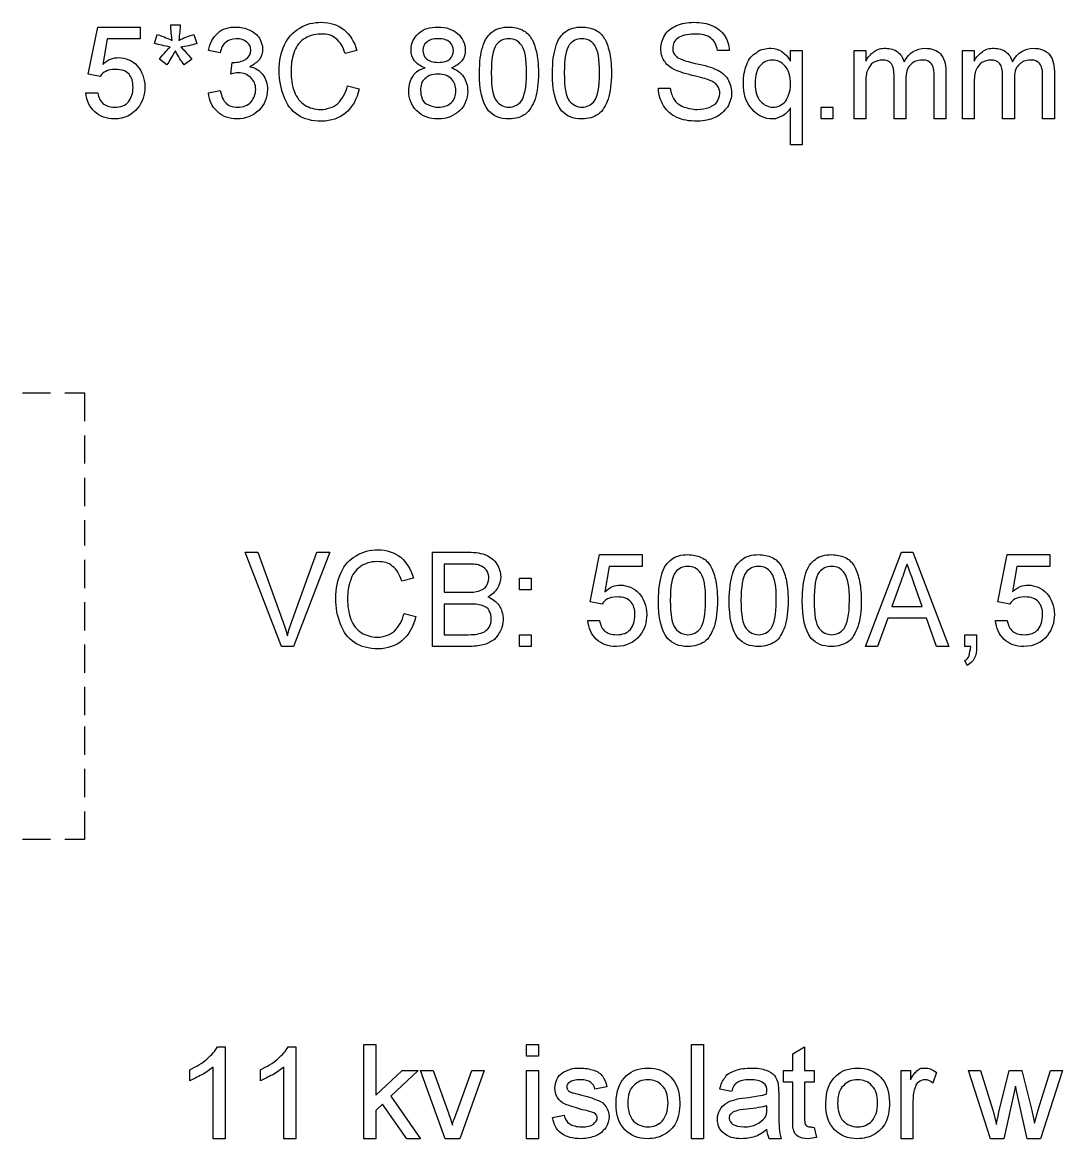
# Model space of a CAD drawing. Header units: millimetres. Extents: x 12 to 286, y 8 to 173.
# Drawn here: x 87.56 to 103.14, y 56.13 to 72.85 of the extents above; entities that cross this region are included whole.
import ezdxf

# ---------------------------------------------------------------- set-up
doc = ezdxf.new("R2010")
doc.units = ezdxf.units.MM
doc.layers.get('0').update_dxf_attribs({"linetype": 'CONTINUOUS'})

msp = doc.modelspace()

# ---------------------------------------------------------------- linework, layer by layer
at = {"color": 0}
for p, q in [((88.5472, 72.0729), (88.6876, 72.7784)), ((88.6876, 72.7784), (89.323, 72.7784)), ((89.323, 72.7784), (89.323, 72.602)), ((89.7819, 72.8126), (89.9223, 72.8126)), ((88.8312, 72.602), (88.7663, 72.2175)), ((89.323, 72.602), (88.8312, 72.602)), ((89.5354, 72.5318), (89.5794, 72.6666)), ((90.1266, 72.6666), (90.1707, 72.5318)), ((90.5235, 72.3896), (90.3471, 72.4256)), ((92.5682, 72.4242), (92.3918, 72.3801)), ((93.5563, 72.4299), (93.5563, 72.4299)), ((98.1424, 72.4256), (97.966, 72.4256)), ((99.0604, 72.2644), (99.0604, 72.4256)), ((99.0604, 72.4256), (99.2367, 72.4256)), ((99.2367, 72.4256), (99.2367, 71.0145)), ((100.013, 71.4015), (100.013, 72.4256)), ((100.013, 72.4256), (100.189, 72.4256)), ((100.189, 72.4256), (100.189, 72.2683)), ((101.636, 71.4015), (101.636, 72.4256)), ((101.636, 72.4256), (101.812, 72.4256)), ((101.812, 72.4256), (101.812, 72.2683)), ((89.7241, 72.2133), (89.6112, 72.2947)), ((90.0963, 72.2947), (89.9816, 72.2133)), ((90.6805, 72.0729), (90.6985, 72.2492)), ((88.7236, 72.0369), (88.5472, 72.0729)), ((93.5909, 72.1663), (93.5909, 72.1663)), ((94.404, 72.0894), (94.404, 72.0894)), ((95.4966, 72.0894), (95.4966, 72.0894)), ((101.388, 72.1127), (101.388, 71.4015)), ((103.011, 72.1127), (103.011, 71.4015)), ((100.189, 71.9254), (100.189, 71.4015)), ((100.612, 71.4015), (100.612, 72.0563)), ((100.788, 71.9875), (100.788, 71.4015)), ((101.211, 71.4015), (101.211, 72.0369)), ((101.812, 71.9254), (101.812, 71.4015)), ((102.235, 71.4015), (102.235, 72.0563)), ((102.412, 71.9875), (102.412, 71.4015)), ((102.835, 71.4015), (102.835, 72.0369)), ((88.5112, 71.7903), (88.6876, 71.7903)), ((90.3471, 71.7903), (90.5235, 71.8263)), ((92.4278, 71.8993), (92.6042, 71.8524)), ((97.0841, 71.8605), (97.2605, 71.8605)), ((99.0604, 71.0145), (99.0604, 71.5656)), ((99.5193, 71.4015), (99.5193, 71.5779)), ((99.5193, 71.5779), (99.6957, 71.5779)), ((99.6957, 71.5779), (99.6957, 71.4015)), ((99.6957, 71.4015), (99.5193, 71.4015)), ((100.189, 71.4015), (100.013, 71.4015)), ((100.788, 71.4015), (100.612, 71.4015)), ((101.388, 71.4015), (101.211, 71.4015)), ((101.812, 71.4015), (101.636, 71.4015)), ((102.412, 71.4015), (102.235, 71.4015)), ((103.011, 71.4015), (102.835, 71.4015)), ((99.2367, 71.0145), (99.0604, 71.0145)), ((87.5591, 67.2966), (87.9821, 67.2966)), ((88.1944, 67.2966), (88.4908, 67.2966)), ((88.4908, 67.2966), (88.4908, 66.8722)), ((88.4908, 66.6612), (88.4908, 66.2383)), ((88.4908, 66.0259), (88.4908, 65.6029)), ((88.4908, 65.3905), (88.4908, 65.0102)), ((91.4382, 63.5), (90.8939, 64.9111)), ((90.8939, 64.9111), (91.0869, 64.9111)), ((91.0869, 64.9111), (91.4548, 63.8888)), ((91.6009, 63.8888), (91.9688, 64.9111)), ((92.1618, 64.9111), (91.6189, 63.5)), ((91.9688, 64.9111), (92.1618, 64.9111)), ((93.6985, 63.5), (93.6985, 64.9111)), ((93.6985, 64.9111), (94.2414, 64.9111)), ((100.181, 63.5), (100.721, 64.9111)), ((100.721, 64.9111), (100.892, 64.9111)), ((100.892, 64.9111), (101.432, 63.5)), ((88.4908, 64.7982), (88.4908, 64.3749)), ((94.1751, 64.7347), (93.8749, 64.7347)), ((93.8749, 64.7347), (93.8749, 64.3117)), ((96.0617, 64.1696), (96.2021, 64.8751)), ((96.2021, 64.8751), (96.8375, 64.8751)), ((96.8375, 64.8751), (96.8375, 64.6987)), ((102.165, 64.1696), (102.306, 64.8751)), ((102.306, 64.8751), (102.941, 64.8751)), ((102.941, 64.8751), (102.941, 64.6987)), ((96.3454, 64.6987), (96.2808, 64.316)), ((96.8375, 64.6987), (96.3454, 64.6987)), ((102.449, 64.6987), (102.383, 64.316)), ((102.941, 64.6987), (102.449, 64.6987)), ((93.4159, 64.5213), (93.2395, 64.4783)), ((95.0034, 64.346), (95.0034, 64.5223)), ((95.0034, 64.5223), (95.1798, 64.5223)), ((95.1798, 64.5223), (95.1798, 64.346)), ((100.717, 64.4853), (100.579, 64.0994)), ((101.032, 64.0994), (100.907, 64.4536)), ((93.8749, 64.3117), (94.1998, 64.3117)), ((95.1798, 64.346), (95.0034, 64.346)), ((88.4908, 64.1629), (88.4908, 63.7399)), ((94.2234, 64.1354), (93.8749, 64.1354)), ((93.8749, 64.1354), (93.8749, 63.6764)), ((96.2381, 64.1354), (96.0617, 64.1696)), ((97.0841, 64.1876), (97.0841, 64.1876)), ((98.1424, 64.1876), (98.1424, 64.1876)), ((99.2367, 64.1876), (99.2367, 64.1876)), ((100.579, 64.0994), (101.032, 64.0994)), ((102.342, 64.1354), (102.165, 64.1696)), ((93.2737, 63.996), (93.4501, 63.9491)), ((96.0258, 63.8888), (96.2021, 63.8888)), ((100.517, 63.923), (100.365, 63.5)), ((101.096, 63.923), (100.517, 63.923)), ((101.247, 63.5), (101.096, 63.923)), ((102.129, 63.8888), (102.306, 63.8888)), ((93.8749, 63.6764), (94.2358, 63.6764)), ((95.0034, 63.5), (95.0034, 63.6764)), ((95.0034, 63.6764), (95.1798, 63.6764)), ((95.1798, 63.6764), (95.1798, 63.5)), ((101.67, 63.5), (101.67, 63.6764)), ((101.67, 63.6764), (101.847, 63.6764)), ((101.847, 63.6764), (101.847, 63.5)), ((88.4908, 63.5275), (88.4908, 63.1045)), ((91.6189, 63.5), (91.4382, 63.5)), ((94.2329, 63.5), (93.6985, 63.5)), ((95.1798, 63.5), (95.0034, 63.5)), ((100.365, 63.5), (100.181, 63.5)), ((101.432, 63.5), (101.247, 63.5)), ((101.758, 63.5), (101.67, 63.5)), ((101.706, 63.2174), (101.67, 63.2876)), ((88.4908, 62.8936), (88.4908, 62.4692)), ((88.4908, 62.3013), (88.4908, 61.8765)), ((88.4908, 61.6659), (88.4908, 61.2429)), ((88.4908, 61.0306), (88.4908, 60.6076)), ((87.9821, 60.6076), (87.5591, 60.6076)), ((88.4908, 60.6076), (88.1944, 60.6076)), ((92.6744, 56.1277), (92.6744, 57.5388)), ((92.6744, 57.5388), (92.8508, 57.5388)), ((92.8508, 57.5388), (92.8508, 56.7778)), ((95.1096, 57.3624), (95.1096, 57.5388)), ((95.1096, 57.5388), (95.286, 57.5388)), ((95.286, 57.5388), (95.286, 57.3624)), ((97.579, 56.1277), (97.579, 57.5388)), ((97.579, 57.5388), (97.7554, 57.5388)), ((97.7554, 57.5388), (97.7554, 56.1277)), ((90.4794, 57.5028), (90.5937, 57.5028)), ((90.5937, 57.5028), (90.5937, 56.1277)), ((91.5377, 57.5028), (91.652, 57.5028)), ((91.652, 57.5028), (91.652, 56.1277)), ((95.286, 57.3624), (95.1096, 57.3624)), ((99.0946, 57.3994), (99.271, 57.5014)), ((99.0946, 57.15), (99.0946, 57.3994)), ((99.271, 57.5014), (99.271, 57.15)), ((90.4173, 56.1277), (90.4173, 57.1997)), ((91.4756, 56.1277), (91.4756, 57.1997)), ((90.0645, 56.9958), (90.0645, 57.1581)), ((91.1229, 56.9958), (91.1229, 57.1581)), ((92.8508, 56.7778), (93.2437, 57.15)), ((93.4861, 57.15), (93.0769, 56.7641)), ((93.2437, 57.15), (93.4861, 57.15)), ((93.89, 56.1277), (93.5221, 57.15)), ((93.5221, 57.15), (93.708, 57.15)), ((93.708, 57.15), (93.9313, 56.5383)), ((94.0636, 56.5256), (94.288, 57.15)), ((94.4742, 57.15), (94.1091, 56.1277)), ((94.288, 57.15), (94.4742, 57.15)), ((95.1096, 56.1277), (95.1096, 57.15)), ((95.1096, 57.15), (95.286, 57.15)), ((95.286, 57.15), (95.286, 56.1277)), ((98.9542, 56.9736), (98.9542, 57.15)), ((98.9542, 57.15), (99.0946, 57.15)), ((99.271, 57.15), (99.4131, 57.15)), ((99.4131, 57.15), (99.4131, 56.9736)), ((100.718, 56.1277), (100.718, 57.15)), ((100.718, 57.15), (100.858, 57.15)), ((100.858, 57.15), (100.858, 57.0096)), ((101.247, 57.1197), (101.191, 56.9599)), ((102.053, 56.1277), (101.724, 57.15)), ((101.724, 57.15), (101.906, 57.15)), ((101.906, 57.15), (102.091, 56.5549)), ((102.186, 56.545), (102.333, 57.15)), ((102.333, 57.15), (102.525, 57.15)), ((102.525, 57.15), (102.674, 56.5478)), ((102.767, 56.5573), (102.952, 57.15)), ((103.135, 57.15), (102.802, 56.1277)), ((102.952, 57.15), (103.135, 57.15)), ((96.3083, 56.9034), (96.1319, 56.8674)), ((98.1784, 56.8332), (98.002, 56.8674)), ((99.0946, 56.9736), (98.9542, 56.9736)), ((99.0946, 56.4212), (99.0946, 56.9736)), ((99.4131, 56.9736), (99.271, 56.9736)), ((99.271, 56.9736), (99.271, 56.4321)), ((102.43, 56.9143), (102.253, 56.1277)), ((102.467, 56.7284), (102.43, 56.9143)), ((93.0769, 56.7641), (93.5221, 56.1277)), ((98.884, 56.7986), (98.884, 56.5891)), ((102.606, 56.1277), (102.467, 56.7284)), ((92.9513, 56.6455), (92.8508, 56.5492)), ((92.8508, 56.5492), (92.8508, 56.1277)), ((93.314, 56.1277), (92.9513, 56.6455)), ((96.4487, 56.6568), (96.4487, 56.6568)), ((98.7062, 56.5725), (98.7076, 56.6208)), ((99.5895, 56.6568), (99.5895, 56.6568)), ((100.894, 56.672), (100.894, 56.1277)), ((102.091, 56.5549), (102.143, 56.3397)), ((102.674, 56.5478), (102.711, 56.3619)), ((102.711, 56.3619), (102.767, 56.5573)), ((95.4966, 56.4444), (95.673, 56.4804)), ((98.7076, 56.2681), (98.7076, 56.2681)), ((99.4131, 56.2942), (99.4474, 56.1439)), ((90.5937, 56.1277), (90.4173, 56.1277)), ((91.652, 56.1277), (91.4756, 56.1277)), ((92.8508, 56.1277), (92.6744, 56.1277)), ((93.5221, 56.1277), (93.314, 56.1277)), ((94.1091, 56.1277), (93.89, 56.1277)), ((95.286, 56.1277), (95.1096, 56.1277)), ((97.7554, 56.1277), (97.579, 56.1277)), ((98.9182, 56.1277), (98.7418, 56.1277)), ((100.894, 56.1277), (100.718, 56.1277)), ((102.253, 56.1277), (102.053, 56.1277)), ((102.802, 56.1277), (102.606, 56.1277))]:
    msp.add_line(p, q, dxfattribs=at)
for points in [[(89.8013, 72.5745), (89.7834, 72.6997), (89.7834, 72.7699), (89.7819, 72.8126)], [(89.9223, 72.8126), (89.9213, 72.7509), (89.9128, 72.6708), (89.9005, 72.5759)], [(90.4861, 72.686), (90.5482, 72.7548), (90.6501, 72.7784), (90.7577, 72.7784)], [(90.7577, 72.7784), (90.8237, 72.7784), (90.901, 72.7632), (90.9645, 72.7329)], [(91.4852, 72.5096), (91.5349, 72.6267), (91.6146, 72.704), (91.7127, 72.7618)], [(91.7127, 72.7618), (91.8034, 72.8253), (91.9208, 72.8486), (92.039, 72.8486)], [(92.039, 72.8486), (92.1618, 72.8486), (92.286, 72.8116), (92.3766, 72.7371)], [(92.3766, 72.7371), (92.4623, 72.6652), (92.5326, 72.5579), (92.5682, 72.4242)], [(93.4903, 72.6793), (93.562, 72.7548), (93.6611, 72.7784), (93.7839, 72.7784)], [(93.7839, 72.7784), (93.901, 72.7784), (94.0043, 72.7438), (94.0788, 72.6779)], [(94.5995, 72.7082), (94.6573, 72.7548), (94.7455, 72.7784), (94.845, 72.7784)], [(94.845, 72.7784), (94.911, 72.7784), (94.9826, 72.7632), (95.0433, 72.7343)], [(95.6924, 72.7082), (95.7516, 72.7548), (95.8398, 72.7784), (95.9376, 72.7784)], [(95.9376, 72.7784), (96.0039, 72.7784), (96.0769, 72.7632), (96.1376, 72.7343)], [(97.1793, 72.6556), (97.2125, 72.7244), (97.2799, 72.7675), (97.3557, 72.7989)], [(97.3557, 72.7989), (97.4245, 72.8363), (97.5198, 72.8486), (97.6147, 72.8486)], [(97.6147, 72.8486), (97.718, 72.8486), (97.8105, 72.832), (97.8902, 72.7975)], [(97.8902, 72.7975), (97.9593, 72.7685), (98.0309, 72.7135), (98.0736, 72.6489)], [(89.5794, 72.6666), (89.6772, 72.6324), (89.7544, 72.6006), (89.8013, 72.5745)], [(89.9005, 72.5759), (89.9626, 72.6172), (90.0409, 72.6391), (90.1266, 72.6666)], [(90.3471, 72.4256), (90.3661, 72.5371), (90.4131, 72.6239), (90.4861, 72.686)], [(90.763, 72.602), (90.69, 72.602), (90.6473, 72.584), (90.6046, 72.548)], [(90.9204, 72.5537), (90.8763, 72.5897), (90.8279, 72.602), (90.763, 72.602)], [(90.9645, 72.7329), (91.0209, 72.7068), (91.0745, 72.6613), (91.1077, 72.6101)], [(91.1077, 72.6101), (91.1338, 72.5674), (91.1571, 72.5029), (91.1571, 72.4447)], [(91.7706, 72.595), (91.6961, 72.5456), (91.652, 72.474), (91.6231, 72.3882)], [(92.0309, 72.6722), (91.918, 72.6722), (91.8408, 72.6461), (91.7706, 72.595)], [(92.2556, 72.6034), (92.1949, 72.6599), (92.1219, 72.6722), (92.0309, 72.6722)], [(92.3918, 72.3801), (92.3618, 72.4863), (92.3163, 72.5565), (92.2556, 72.6034)], [(93.3799, 72.4366), (93.3799, 72.5413), (93.4173, 72.6144), (93.4903, 72.6793)], [(93.7867, 72.602), (93.7024, 72.602), (93.6502, 72.5854), (93.6128, 72.5509)], [(93.9588, 72.5495), (93.9161, 72.5897), (93.8636, 72.602), (93.7867, 72.602)], [(94.0788, 72.6779), (94.1447, 72.62), (94.1917, 72.5276), (94.1917, 72.4323)], [(94.452, 72.4835), (94.4809, 72.5911), (94.5349, 72.6613), (94.5995, 72.7082)], [(94.8422, 72.602), (94.7621, 72.602), (94.7057, 72.5717), (94.6549, 72.5124)], [(95.0366, 72.5001), (94.9773, 72.5784), (94.9247, 72.602), (94.8422, 72.602)], [(95.0433, 72.7343), (95.1025, 72.7082), (95.1495, 72.6641), (95.1798, 72.6087)], [(95.1798, 72.6087), (95.2101, 72.5632), (95.2348, 72.4863), (95.2556, 72.409)], [(95.5463, 72.4835), (95.5753, 72.5911), (95.6275, 72.6613), (95.6924, 72.7082)], [(95.9362, 72.602), (95.8564, 72.602), (95.7986, 72.5717), (95.7488, 72.5124)], [(96.1305, 72.5001), (96.0713, 72.5784), (96.0176, 72.602), (95.9362, 72.602)], [(96.1376, 72.7343), (96.1969, 72.7082), (96.2434, 72.6641), (96.2724, 72.6087)], [(96.2724, 72.6087), (96.3027, 72.5632), (96.3291, 72.4863), (96.3482, 72.409)], [(97.1201, 72.4531), (97.1201, 72.5276), (97.1391, 72.5921), (97.1793, 72.6556)], [(97.3737, 72.6101), (97.3197, 72.577), (97.2965, 72.5181), (97.2965, 72.4598)], [(97.6217, 72.6722), (97.506, 72.6722), (97.4259, 72.6514), (97.3737, 72.6101)], [(97.8683, 72.6101), (97.8105, 72.6599), (97.7304, 72.6722), (97.6217, 72.6722)], [(97.966, 72.4256), (97.9565, 72.5068), (97.9234, 72.5674), (97.8683, 72.6101)], [(98.0736, 72.6489), (98.1163, 72.5911), (98.1396, 72.5082), (98.1424, 72.4256)], [(89.771, 72.4764), (89.68, 72.5001), (89.6098, 72.511), (89.5354, 72.5318)], [(89.6112, 72.2947), (89.6842, 72.3953), (89.7393, 72.4475), (89.771, 72.4764)], [(89.8507, 72.42), (89.7915, 72.3318), (89.7601, 72.2616), (89.7241, 72.2133)], [(89.9816, 72.2133), (89.9375, 72.2644), (89.9019, 72.3332), (89.8507, 72.42)], [(90.1707, 72.5318), (90.0892, 72.5039), (90.0105, 72.4863), (89.9336, 72.4764)], [(89.9336, 72.4764), (89.9679, 72.4489), (90.0257, 72.3829), (90.0963, 72.2947)], [(90.6046, 72.548), (90.5577, 72.5191), (90.5344, 72.4598), (90.5235, 72.3896)], [(90.9024, 72.2919), (90.9465, 72.3304), (90.9807, 72.3678), (90.9807, 72.4299)], [(90.9807, 72.4299), (90.9807, 72.4902), (90.9616, 72.5205), (90.9204, 72.5537)], [(91.1571, 72.4447), (91.1571, 72.3953), (91.1419, 72.3388), (91.1091, 72.2933)], [(91.4054, 72.1184), (91.4054, 72.2768), (91.4315, 72.3981), (91.4852, 72.5096)], [(93.4325, 72.2711), (93.3923, 72.3223), (93.3799, 72.3717), (93.3799, 72.4366)], [(93.6128, 72.5509), (93.5687, 72.5219), (93.5563, 72.4764), (93.5563, 72.4299)], [(93.5563, 72.4299), (93.5563, 72.3868), (93.5757, 72.3332), (93.6114, 72.3)], [(94.0153, 72.4214), (94.0153, 72.474), (93.9959, 72.5152), (93.9588, 72.5495)], [(93.9602, 72.2986), (93.992, 72.3388), (94.0153, 72.3731), (94.0153, 72.4214)], [(94.1917, 72.4323), (94.1917, 72.3801), (94.1751, 72.3166), (94.1405, 72.2711)], [(94.404, 72.0894), (94.404, 72.2545), (94.4192, 72.3801), (94.452, 72.4835)], [(94.6549, 72.5124), (94.6023, 72.4422), (94.5804, 72.2947), (94.5804, 72.0908)], [(95.1096, 72.0908), (95.1096, 72.3015), (95.0845, 72.4323), (95.0366, 72.5001)], [(95.2556, 72.409), (95.2733, 72.336), (95.286, 72.2231), (95.286, 72.0894)], [(95.4966, 72.0894), (95.4966, 72.2545), (95.5132, 72.3801), (95.5463, 72.4835)], [(95.7488, 72.5124), (95.6966, 72.4422), (95.673, 72.2947), (95.673, 72.0908)], [(96.2021, 72.0908), (96.2021, 72.3015), (96.1789, 72.4323), (96.1305, 72.5001)], [(96.3482, 72.409), (96.3662, 72.336), (96.3785, 72.2231), (96.3785, 72.0894)], [(97.1684, 72.2739), (97.131, 72.3304), (97.1201, 72.3868), (97.1201, 72.4531)], [(97.2965, 72.4598), (97.2965, 72.409), (97.3145, 72.3678), (97.3515, 72.3346)], [(98.5559, 72.3981), (98.6123, 72.4489), (98.6938, 72.4598), (98.7721, 72.4598)], [(98.7721, 72.4598), (98.884, 72.4598), (98.9901, 72.3953), (99.0604, 72.2644)], [(100.189, 72.2683), (100.219, 72.3304), (100.261, 72.3717), (100.31, 72.4076)], [(100.31, 72.4076), (100.357, 72.4489), (100.42, 72.4598), (100.485, 72.4598)], [(100.485, 72.4598), (100.553, 72.4598), (100.618, 72.4422), (100.663, 72.4062)], [(100.663, 72.4062), (100.704, 72.3773), (100.741, 72.3209), (100.761, 72.2559)], [(100.761, 72.2559), (100.839, 72.402), (100.946, 72.4598), (101.075, 72.4598)], [(101.075, 72.4598), (101.174, 72.4598), (101.253, 72.4323), (101.306, 72.3745)], [(101.812, 72.2683), (101.843, 72.3304), (101.883, 72.3717), (101.933, 72.4076)], [(101.933, 72.4076), (101.979, 72.4489), (102.042, 72.4598), (102.107, 72.4598)], [(102.107, 72.4598), (102.176, 72.4598), (102.24, 72.4422), (102.286, 72.4062)], [(102.286, 72.4062), (102.326, 72.3773), (102.365, 72.3209), (102.384, 72.2559)], [(102.384, 72.2559), (102.461, 72.402), (102.569, 72.4598), (102.697, 72.4598)], [(102.697, 72.4598), (102.798, 72.4598), (102.876, 72.4323), (102.93, 72.3745)], [(88.7663, 72.2175), (88.8393, 72.2962), (88.9208, 72.3194), (89.0034, 72.3194)], [(89.0034, 72.3194), (89.1025, 72.3194), (89.2059, 72.2782), (89.2803, 72.1967)], [(90.6985, 72.2492), (90.697, 72.2478), (90.7175, 72.2478), (90.7232, 72.2478)], [(90.7232, 72.2478), (90.781, 72.2478), (90.8484, 72.263), (90.9024, 72.2919)], [(91.1091, 72.2933), (91.0703, 72.2559), (91.029, 72.2104), (90.9669, 72.1843)], [(91.6231, 72.3882), (91.5928, 72.3015), (91.5818, 72.2119), (91.5818, 72.1198)], [(93.5909, 72.1663), (93.5083, 72.1953), (93.4667, 72.2256), (93.4325, 72.2711)], [(93.6114, 72.3), (93.6417, 72.2725), (93.708, 72.2492), (93.7877, 72.2492)], [(93.7877, 72.2492), (93.8597, 72.2492), (93.9243, 72.2658), (93.9602, 72.2986)], [(94.1405, 72.2711), (94.1007, 72.2298), (94.0551, 72.1914), (93.9849, 72.1663)], [(97.3169, 72.1402), (97.2439, 72.1776), (97.2012, 72.2217), (97.1684, 72.2739)], [(97.3515, 72.3346), (97.3804, 72.3085), (97.481, 72.2683), (97.6341, 72.2341)], [(98.4056, 72.2147), (98.4345, 72.3071), (98.4899, 72.3565), (98.5559, 72.3981)], [(98.7887, 72.2835), (98.7129, 72.2835), (98.6564, 72.2559), (98.6056, 72.1981)], [(98.9789, 72.1928), (98.9171, 72.2602), (98.8617, 72.2835), (98.7887, 72.2835)], [(100.305, 72.2464), (100.261, 72.2217), (100.234, 72.1829), (100.216, 72.1349)], [(100.435, 72.2835), (100.389, 72.2835), (100.344, 72.2711), (100.305, 72.2464)], [(100.571, 72.227), (100.534, 72.2725), (100.499, 72.2835), (100.435, 72.2835)], [(101.034, 72.2835), (100.952, 72.2835), (100.904, 72.2602), (100.858, 72.2133)], [(101.136, 72.2559), (101.097, 72.2835), (101.072, 72.2835), (101.034, 72.2835)], [(101.195, 72.1843), (101.178, 72.2242), (101.165, 72.2383), (101.136, 72.2559)], [(101.306, 72.3745), (101.353, 72.3237), (101.388, 72.2313), (101.388, 72.1127)], [(101.927, 72.2464), (101.884, 72.2217), (101.858, 72.1829), (101.838, 72.1349)], [(102.059, 72.2835), (102.011, 72.2835), (101.967, 72.2711), (101.927, 72.2464)], [(102.194, 72.227), (102.157, 72.2725), (102.121, 72.2835), (102.059, 72.2835)], [(102.657, 72.2835), (102.574, 72.2835), (102.527, 72.2602), (102.481, 72.2133)], [(102.757, 72.2559), (102.72, 72.2835), (102.695, 72.2835), (102.657, 72.2835)], [(102.818, 72.1843), (102.8, 72.2242), (102.786, 72.2383), (102.757, 72.2559)], [(102.93, 72.3745), (102.975, 72.3237), (103.011, 72.2313), (103.011, 72.1127)], [(88.809, 72.1127), (88.7705, 72.1032), (88.7458, 72.0686), (88.7236, 72.0369)], [(88.9512, 72.1431), (88.8848, 72.1431), (88.8421, 72.1335), (88.809, 72.1127)], [(89.1565, 72.07), (89.1134, 72.1198), (89.0489, 72.1431), (88.9512, 72.1431)], [(89.2168, 71.8714), (89.2168, 71.9638), (89.1977, 72.0217), (89.1565, 72.07)], [(89.2803, 72.1967), (89.3466, 72.1212), (89.3932, 72.0108), (89.3932, 71.8827)], [(90.7934, 72.0908), (90.7549, 72.0961), (90.726, 72.0852), (90.6805, 72.0729)], [(90.9796, 72.0203), (90.9204, 72.0729), (90.8692, 72.0908), (90.7934, 72.0908)], [(90.9669, 72.1843), (91.0414, 72.1748), (91.113, 72.1251), (91.1585, 72.0658)], [(91.477, 71.7338), (91.4273, 71.8605), (91.4054, 71.9818), (91.4054, 72.1184)], [(91.5818, 72.1198), (91.5818, 72.0079), (91.598, 71.8965), (91.6326, 71.8083)], [(93.4089, 72.0439), (93.442, 72.1127), (93.5122, 72.1445), (93.5909, 72.1663)], [(93.7824, 72.0729), (93.69, 72.0729), (93.6293, 72.0492), (93.5867, 72.0027)], [(93.9821, 72.0027), (93.9366, 72.0492), (93.8706, 72.0729), (93.7824, 72.0729)], [(93.9849, 72.1663), (94.0622, 72.1431), (94.1243, 72.0947), (94.1656, 72.034)], [(94.5374, 71.5243), (94.4383, 71.6552), (94.404, 71.8372), (94.404, 72.0894)], [(94.5804, 72.0908), (94.5804, 71.8799), (94.6051, 71.7338), (94.6559, 71.6717)], [(95.0323, 71.6717), (95.0736, 71.7381), (95.1096, 71.8728), (95.1096, 72.0908)], [(95.286, 72.0894), (95.286, 71.9377), (95.2694, 71.8012), (95.2362, 71.6979)], [(95.6303, 71.5243), (95.5326, 71.6552), (95.4966, 71.8372), (95.4966, 72.0894)], [(95.673, 72.0908), (95.673, 71.8799), (95.6991, 71.7338), (95.7488, 71.6717)], [(96.1263, 71.6717), (96.1679, 71.7381), (96.2021, 71.8728), (96.2021, 72.0908)], [(96.3785, 72.0894), (96.3785, 71.9377), (96.362, 71.8012), (96.3306, 71.6979)], [(97.59, 72.052), (97.4563, 72.0894), (97.3695, 72.1127), (97.3169, 72.1402)], [(97.6341, 72.2341), (97.7801, 72.2051), (97.8888, 72.1692), (97.9442, 72.1445)], [(97.9442, 72.1445), (98.02, 72.1169), (98.0832, 72.0563), (98.1206, 71.9984)], [(98.3548, 71.9406), (98.3548, 72.0506), (98.3714, 72.1335), (98.4056, 72.2147)], [(98.6056, 72.1981), (98.5545, 72.1459), (98.5312, 72.052), (98.5312, 71.9307)], [(99.0604, 71.9169), (99.0604, 72.0439), (99.0328, 72.1307), (98.9789, 72.1928)], [(100.216, 72.1349), (100.189, 72.0894), (100.189, 72.0164), (100.189, 71.9254)], [(100.612, 72.0563), (100.612, 72.1374), (100.598, 72.19), (100.571, 72.227)], [(100.858, 72.2133), (100.801, 72.1663), (100.788, 72.0908), (100.788, 71.9875)], [(101.211, 72.0369), (101.211, 72.106), (101.206, 72.154), (101.195, 72.1843)], [(101.838, 72.1349), (101.812, 72.0894), (101.812, 72.0164), (101.812, 71.9254)], [(102.235, 72.0563), (102.235, 72.1374), (102.222, 72.19), (102.194, 72.227)], [(102.481, 72.2133), (102.423, 72.1663), (102.412, 72.0908), (102.412, 71.9875)], [(102.835, 72.0369), (102.835, 72.106), (102.829, 72.154), (102.818, 72.1843)], [(91.0526, 71.8425), (91.0526, 71.9212), (91.0276, 71.9737), (90.9796, 72.0203)], [(91.1585, 72.0658), (91.204, 72.0079), (91.229, 71.9307), (91.229, 71.84)], [(93.3457, 71.8206), (93.3457, 71.9116), (93.3662, 71.9847), (93.4089, 72.0439)], [(93.5867, 72.0027), (93.533, 71.9681), (93.5221, 71.8979), (93.5221, 71.8287)], [(94.0513, 71.8234), (94.0513, 71.8965), (94.0276, 71.9543), (93.9821, 72.0027)], [(94.1656, 72.034), (94.2026, 71.9737), (94.2276, 71.9007), (94.2276, 71.815)], [(97.8422, 71.9832), (97.7981, 72.0037), (97.7209, 72.0203), (97.59, 72.052)], [(97.966, 71.8979), (97.9304, 71.9434), (97.9015, 71.9596), (97.8422, 71.9832)], [(98.1206, 71.9984), (98.1548, 71.9406), (98.1784, 71.8714), (98.1784, 71.7945)], [(98.4843, 71.5465), (98.389, 71.6523), (98.3548, 71.7737), (98.3548, 71.9406)], [(98.5312, 71.9307), (98.5312, 71.8136), (98.5573, 71.7254), (98.6095, 71.6661)], [(98.9831, 71.6622), (99.0244, 71.7254), (99.0604, 71.8026), (99.0604, 71.9169)], [(88.6435, 71.5091), (88.5582, 71.5906), (88.5225, 71.6732), (88.5112, 71.7903)], [(88.6876, 71.7903), (88.7003, 71.7201), (88.7264, 71.6675), (88.7663, 71.6319)], [(89.1508, 71.6594), (89.1935, 71.7215), (89.2168, 71.7832), (89.2168, 71.8714)], [(89.3932, 71.8827), (89.3932, 71.7656), (89.359, 71.6552), (89.2888, 71.5656)], [(90.4794, 71.5105), (90.3923, 71.5931), (90.358, 71.676), (90.3471, 71.7903)], [(90.5235, 71.8263), (90.5411, 71.7381), (90.5701, 71.6746), (90.6089, 71.6361)], [(90.9821, 71.6552), (91.0276, 71.7158), (91.0526, 71.7684), (91.0526, 71.8425)], [(91.229, 71.84), (91.229, 71.7243), (91.1849, 71.6153), (91.0992, 71.5299)], [(91.6852, 71.4608), (91.5829, 71.5285), (91.524, 71.6153), (91.477, 71.7338)], [(91.6326, 71.8083), (91.6615, 71.7254), (91.7194, 71.6523), (91.791, 71.6082)], [(92.2845, 71.6333), (92.3438, 71.6979), (92.4031, 71.7808), (92.4278, 71.8993)], [(92.6042, 71.8524), (92.5671, 71.6964), (92.4994, 71.574), (92.4003, 71.4911)], [(93.4667, 71.5215), (93.3799, 71.6082), (93.3457, 71.7007), (93.3457, 71.8206)], [(93.5221, 71.8287), (93.5221, 71.7959), (93.5288, 71.7434), (93.544, 71.7035)], [(93.9849, 71.647), (94.0262, 71.694), (94.0513, 71.7518), (94.0513, 71.8234)], [(94.2276, 71.815), (94.2276, 71.7021), (94.186, 71.6015), (94.1049, 71.5215)], [(97.1599, 71.5987), (97.1102, 71.6802), (97.0869, 71.7628), (97.0841, 71.8605)], [(97.2605, 71.8605), (97.2689, 71.7917), (97.288, 71.7352), (97.3169, 71.6911)], [(97.9632, 71.6594), (97.9784, 71.7035), (98.002, 71.7352), (98.002, 71.7793)], [(98.002, 71.7793), (98.002, 71.8287), (97.9897, 71.8647), (97.966, 71.8979)], [(98.1784, 71.7945), (98.1784, 71.7282), (98.1576, 71.647), (98.1149, 71.5793)], [(88.7663, 71.6319), (88.8037, 71.6015), (88.864, 71.5779), (88.9399, 71.5779)], [(89.2888, 71.5656), (89.203, 71.4608), (89.0873, 71.4015), (88.9385, 71.4015)], [(88.9399, 71.5779), (89.0337, 71.5779), (89.1053, 71.6058), (89.1508, 71.6594)], [(90.6089, 71.6361), (90.642, 71.6015), (90.7052, 71.5779), (90.781, 71.5779)], [(90.781, 71.5779), (90.865, 71.5779), (90.9355, 71.6044), (90.9821, 71.6552)], [(91.791, 71.6082), (91.8517, 71.567), (91.9413, 71.5437), (92.0253, 71.5437)], [(92.0253, 71.5437), (92.1205, 71.5437), (92.2129, 71.5726), (92.2845, 71.6333)], [(93.544, 71.7035), (93.5524, 71.6689), (93.5923, 71.6333), (93.6406, 71.6111)], [(93.6406, 71.6111), (93.6847, 71.5906), (93.7383, 71.5779), (93.7867, 71.5779)], [(93.7867, 71.5779), (93.8692, 71.5779), (93.9408, 71.6015), (93.9849, 71.647)], [(94.6559, 71.6717), (94.7043, 71.6139), (94.7692, 71.5779), (94.845, 71.5779)], [(94.845, 71.5779), (94.9138, 71.5779), (94.9812, 71.6097), (95.0323, 71.6717)], [(95.2362, 71.6979), (95.1964, 71.6015), (95.1548, 71.52), (95.0902, 71.4735)], [(95.7488, 71.6717), (95.7986, 71.6139), (95.8631, 71.5779), (95.9376, 71.5779)], [(95.9376, 71.5779), (96.0067, 71.5779), (96.0755, 71.6097), (96.1263, 71.6717)], [(96.3306, 71.6979), (96.2903, 71.6015), (96.2491, 71.52), (96.1842, 71.4735)], [(97.3571, 71.4252), (97.2647, 71.4678), (97.2083, 71.5215), (97.1599, 71.5987)], [(97.3169, 71.6911), (97.3391, 71.6566), (97.3914, 71.6111), (97.4535, 71.5836)], [(97.4535, 71.5836), (97.5099, 71.567), (97.5857, 71.5437), (97.663, 71.5437)], [(97.663, 71.5437), (97.7276, 71.5437), (97.7925, 71.5532), (97.8447, 71.574)], [(97.8447, 71.574), (97.8916, 71.5959), (97.9371, 71.6234), (97.9632, 71.6594)], [(98.1149, 71.5793), (98.0708, 71.5243), (98.013, 71.4597), (97.9343, 71.4223)], [(98.6095, 71.6661), (98.6592, 71.6139), (98.7266, 71.5779), (98.8, 71.5779)], [(98.8, 71.5779), (98.8632, 71.5779), (98.9323, 71.6068), (98.9831, 71.6622)], [(99.0604, 71.5656), (99.0328, 71.5229), (98.9954, 71.4802), (98.9471, 71.4484)], [(88.9385, 71.4015), (88.8175, 71.4015), (88.7194, 71.4375), (88.6435, 71.5091)], [(90.7743, 71.4015), (90.6544, 71.4015), (90.5577, 71.4389), (90.4794, 71.5105)], [(91.0992, 71.5299), (91.0096, 71.4484), (90.9052, 71.4015), (90.7743, 71.4015)], [(92.0418, 71.3673), (91.8958, 71.3673), (91.7773, 71.399), (91.6852, 71.4608)], [(92.4003, 71.4911), (92.2997, 71.4142), (92.184, 71.3673), (92.0418, 71.3673)], [(93.7867, 71.4015), (93.6487, 71.4015), (93.5482, 71.4417), (93.4667, 71.5215)], [(94.1049, 71.5215), (94.0181, 71.4484), (93.9176, 71.4015), (93.7867, 71.4015)], [(94.845, 71.4015), (94.7085, 71.4015), (94.6118, 71.4431), (94.5374, 71.5243)], [(95.0902, 71.4735), (95.02, 71.4252), (94.9427, 71.4015), (94.845, 71.4015)], [(95.9376, 71.4015), (95.8014, 71.4015), (95.7047, 71.4431), (95.6303, 71.5243)], [(96.1842, 71.4735), (96.1125, 71.4252), (96.0367, 71.4015), (95.9376, 71.4015)], [(97.6697, 71.3673), (97.5388, 71.3673), (97.4411, 71.3863), (97.3571, 71.4252)], [(97.9343, 71.4223), (97.8546, 71.3906), (97.7678, 71.3673), (97.6697, 71.3673)], [(98.7944, 71.4015), (98.6688, 71.4015), (98.5711, 71.4498), (98.4843, 71.5465)], [(98.9471, 71.4484), (98.8907, 71.4252), (98.8494, 71.4015), (98.7944, 71.4015)], [(92.5587, 64.86), (92.6497, 64.922), (92.7668, 64.9471), (92.8853, 64.9471)], [(92.8853, 64.9471), (93.0081, 64.9471), (93.1319, 64.9097), (93.2243, 64.8353)], [(94.2414, 64.9111), (94.3462, 64.9111), (94.4397, 64.8974), (94.5074, 64.8684)], [(92.3315, 64.6067), (92.3823, 64.7252), (92.4609, 64.8021), (92.5587, 64.86)], [(92.8769, 64.7707), (92.7654, 64.7707), (92.6867, 64.7442), (92.6179, 64.6934)], [(93.103, 64.7001), (93.0409, 64.758), (92.9679, 64.7707), (92.8769, 64.7707)], [(93.2243, 64.8353), (93.3083, 64.7622), (93.3799, 64.6561), (93.4159, 64.5213)], [(94.4051, 64.7153), (94.3599, 64.7347), (94.2841, 64.7347), (94.1751, 64.7347)], [(94.5085, 64.6423), (94.4728, 64.685), (94.4492, 64.7016), (94.4051, 64.7153)], [(94.5074, 64.8684), (94.5624, 64.8409), (94.6256, 64.794), (94.6644, 64.7333)], [(94.6644, 64.7333), (94.6975, 64.674), (94.7208, 64.6105), (94.7208, 64.5446)], [(97.1338, 64.5806), (97.1628, 64.6878), (97.215, 64.758), (97.2799, 64.8049)], [(97.2799, 64.8049), (97.3391, 64.8518), (97.4273, 64.8751), (97.5251, 64.8751)], [(97.5251, 64.8751), (97.5914, 64.8751), (97.6644, 64.8614), (97.7251, 64.8324)], [(97.7251, 64.8324), (97.7844, 64.8063), (97.8309, 64.7608), (97.8599, 64.7058)], [(98.1922, 64.5806), (98.2211, 64.6878), (98.2733, 64.758), (98.3382, 64.8049)], [(98.3382, 64.8049), (98.3975, 64.8518), (98.4857, 64.8751), (98.5834, 64.8751)], [(98.5834, 64.8751), (98.6497, 64.8751), (98.7227, 64.8614), (98.7834, 64.8324)], [(98.7834, 64.8324), (98.8427, 64.8063), (98.8893, 64.7608), (98.9182, 64.7058)], [(99.2851, 64.5806), (99.314, 64.6878), (99.3676, 64.758), (99.4322, 64.8049)], [(99.4322, 64.8049), (99.4904, 64.8518), (99.5786, 64.8751), (99.6777, 64.8751)], [(99.6777, 64.8751), (99.7437, 64.8751), (99.8167, 64.8614), (99.8774, 64.8324)], [(99.8774, 64.8324), (99.9352, 64.8063), (99.9822, 64.7608), (100.013, 64.7058)], [(100.806, 64.7347), (100.773, 64.6561), (100.75, 64.5735), (100.717, 64.4853)], [(100.907, 64.4536), (100.86, 64.5816), (100.831, 64.6645), (100.806, 64.7347)], [(92.2514, 64.2165), (92.2514, 64.3738), (92.2775, 64.4962), (92.3315, 64.6067)], [(92.6179, 64.6934), (92.5435, 64.6437), (92.498, 64.5721), (92.4705, 64.4853)], [(93.2395, 64.4783), (93.2078, 64.583), (93.1623, 64.6546), (93.103, 64.7001)], [(94.5444, 64.5199), (94.5444, 64.5679), (94.5321, 64.6081), (94.5085, 64.6423)], [(94.7208, 64.5446), (94.7208, 64.4881), (94.7043, 64.426), (94.6739, 64.371)], [(97.0841, 64.1876), (97.0841, 64.353), (97.1007, 64.4783), (97.1338, 64.5806)], [(97.3363, 64.6105), (97.2841, 64.5403), (97.2605, 64.3929), (97.2605, 64.1876)], [(97.5237, 64.6987), (97.4439, 64.6987), (97.3861, 64.6698), (97.3363, 64.6105)], [(97.718, 64.5982), (97.6588, 64.6755), (97.6051, 64.6987), (97.5237, 64.6987)], [(97.7896, 64.1876), (97.7896, 64.3999), (97.7664, 64.5308), (97.718, 64.5982)], [(97.8599, 64.7058), (97.8902, 64.6603), (97.9166, 64.5844), (97.9357, 64.5061)], [(98.1424, 64.1876), (98.1424, 64.353), (98.159, 64.4783), (98.1922, 64.5806)], [(98.3947, 64.6105), (98.3424, 64.5403), (98.3188, 64.3929), (98.3188, 64.1876)], [(98.582, 64.6987), (98.5023, 64.6987), (98.4444, 64.6698), (98.3947, 64.6105)], [(98.7764, 64.5982), (98.7171, 64.6755), (98.6635, 64.6987), (98.582, 64.6987)], [(98.848, 64.1876), (98.848, 64.3999), (98.8247, 64.5308), (98.7764, 64.5982)], [(98.9182, 64.7058), (98.9485, 64.6603), (98.975, 64.5844), (98.994, 64.5061)], [(99.2367, 64.1876), (99.2367, 64.353), (99.2533, 64.4783), (99.2851, 64.5806)], [(99.4876, 64.6105), (99.4364, 64.5403), (99.4131, 64.3929), (99.4131, 64.1876)], [(99.6763, 64.6987), (99.5962, 64.6987), (99.5384, 64.6698), (99.4876, 64.6105)], [(99.8693, 64.5982), (99.8114, 64.6755), (99.7574, 64.6987), (99.6763, 64.6987)], [(99.9423, 64.1876), (99.9423, 64.3999), (99.9173, 64.5308), (99.8693, 64.5982)], [(100.013, 64.7058), (100.043, 64.6603), (100.068, 64.5844), (100.088, 64.5061)], [(92.4705, 64.4853), (92.4387, 64.3999), (92.4278, 64.3089), (92.4278, 64.2165)], [(94.3913, 64.3283), (94.4344, 64.3474), (94.4795, 64.3654), (94.506, 64.3971)], [(94.506, 64.3971), (94.5212, 64.437), (94.5444, 64.4715), (94.5444, 64.5199)], [(96.2808, 64.316), (96.3538, 64.3929), (96.435, 64.4179), (96.5179, 64.4179)], [(96.5179, 64.4179), (96.6156, 64.4179), (96.719, 64.3763), (96.7948, 64.2952)], [(97.9357, 64.5061), (97.9537, 64.4331), (97.966, 64.3213), (97.966, 64.1876)], [(98.994, 64.5061), (99.012, 64.4331), (99.0244, 64.3213), (99.0244, 64.1876)], [(100.088, 64.5061), (100.106, 64.4331), (100.119, 64.3213), (100.119, 64.1876)], [(102.383, 64.316), (102.456, 64.3929), (102.537, 64.4179), (102.62, 64.4179)], [(102.62, 64.4179), (102.719, 64.4179), (102.822, 64.3763), (102.898, 64.2952)], [(92.323, 63.832), (92.2747, 63.959), (92.2514, 64.0803), (92.2514, 64.2165)], [(92.4278, 64.2165), (92.4278, 64.1064), (92.4444, 63.9946), (92.4789, 63.905)], [(94.1998, 64.3117), (94.2869, 64.3117), (94.3529, 64.317), (94.3913, 64.3283)], [(94.6739, 64.371), (94.634, 64.3213), (94.5942, 64.2744), (94.5307, 64.2415)], [(94.5307, 64.2415), (94.5956, 64.2165), (94.6587, 64.1738), (94.6975, 64.1145)], [(96.3221, 64.2112), (96.2836, 64.2013), (96.26, 64.1657), (96.2381, 64.1354)], [(96.4653, 64.2415), (96.3993, 64.2415), (96.3567, 64.2303), (96.3221, 64.2112)], [(96.6706, 64.1685), (96.628, 64.2165), (96.562, 64.2415), (96.4653, 64.2415)], [(96.7948, 64.2952), (96.8608, 64.2193), (96.9077, 64.1078), (96.9077, 63.9794)], [(102.425, 64.2112), (102.387, 64.2013), (102.363, 64.1657), (102.342, 64.1354)], [(102.567, 64.2415), (102.501, 64.2415), (102.46, 64.2303), (102.425, 64.2112)], [(102.774, 64.1685), (102.73, 64.2165), (102.665, 64.2415), (102.567, 64.2415)], [(102.898, 64.2952), (102.964, 64.2193), (103.011, 64.1078), (103.011, 63.9794)], [(94.4439, 64.1117), (94.3913, 64.1354), (94.3197, 64.1354), (94.2234, 64.1354)], [(94.5501, 64.0348), (94.5279, 64.0814), (94.4947, 64.098), (94.4439, 64.1117)], [(94.6975, 64.1145), (94.7318, 64.0623), (94.7568, 63.9851), (94.7568, 63.9039)], [(96.7313, 63.9685), (96.7313, 64.0609), (96.7123, 64.1202), (96.6706, 64.1685)], [(97.2178, 63.6214), (97.1201, 63.7522), (97.0841, 63.9339), (97.0841, 64.1876)], [(97.2605, 64.1876), (97.2605, 63.977), (97.2866, 63.832), (97.3363, 63.7702)], [(97.7138, 63.7702), (97.7554, 63.8362), (97.7896, 63.9713), (97.7896, 64.1876)], [(97.966, 64.1876), (97.966, 64.0362), (97.9495, 63.8983), (97.9181, 63.7963)], [(98.2761, 63.6214), (98.1784, 63.7522), (98.1424, 63.9339), (98.1424, 64.1876)], [(98.3188, 64.1876), (98.3188, 63.977), (98.3449, 63.832), (98.3947, 63.7702)], [(98.7721, 63.7702), (98.8138, 63.8362), (98.848, 63.9713), (98.848, 64.1876)], [(99.0244, 64.1876), (99.0244, 64.0362), (99.0078, 63.8983), (98.9764, 63.7963)], [(99.3704, 63.6214), (99.271, 63.7522), (99.2367, 63.9339), (99.2367, 64.1876)], [(99.4131, 64.1876), (99.4131, 63.977), (99.4378, 63.832), (99.489, 63.7702)], [(99.865, 63.7702), (99.9063, 63.8362), (99.9423, 63.9713), (99.9423, 64.1876)], [(100.119, 64.1876), (100.119, 64.0362), (100.102, 63.8983), (100.069, 63.7963)], [(102.835, 63.9685), (102.835, 64.0609), (102.814, 64.1202), (102.774, 64.1685)], [(91.4548, 63.8888), (91.4784, 63.8182), (91.5088, 63.73), (91.5278, 63.6584)], [(91.5278, 63.6584), (91.543, 63.7413), (91.5734, 63.8129), (91.6009, 63.8888)], [(92.4789, 63.905), (92.5079, 63.8224), (92.5657, 63.7508), (92.6373, 63.7067)], [(93.1305, 63.73), (93.1912, 63.7963), (93.249, 63.8789), (93.2737, 63.996)], [(93.4501, 63.9491), (93.4131, 63.7949), (93.3457, 63.6722), (93.2476, 63.5896)], [(94.5804, 63.905), (94.5804, 63.9618), (94.5691, 63.9988), (94.5501, 64.0348)], [(94.5515, 63.7935), (94.5677, 63.8334), (94.5804, 63.8623), (94.5804, 63.905)], [(94.7568, 63.9039), (94.7568, 63.8447), (94.7416, 63.7783), (94.7138, 63.7219)], [(96.1566, 63.6062), (96.0727, 63.6887), (96.0367, 63.7716), (96.0258, 63.8888)], [(96.2021, 63.8888), (96.2145, 63.8182), (96.2409, 63.7646), (96.2808, 63.7286)], [(96.6639, 63.7565), (96.708, 63.8182), (96.7313, 63.8803), (96.7313, 63.9685)], [(96.9077, 63.9794), (96.9077, 63.8623), (96.8735, 63.7522), (96.8029, 63.664)], [(102.26, 63.6062), (102.176, 63.6887), (102.14, 63.7716), (102.129, 63.8888)], [(102.306, 63.8888), (102.318, 63.8182), (102.344, 63.7646), (102.384, 63.7286)], [(102.767, 63.7565), (102.811, 63.8182), (102.835, 63.8803), (102.835, 63.9685)], [(103.011, 63.9794), (103.011, 63.8623), (102.975, 63.7522), (102.906, 63.664)], [(92.5326, 63.5593), (92.4292, 63.6252), (92.3713, 63.7124), (92.323, 63.832)], [(92.6373, 63.7067), (92.6994, 63.664), (92.7876, 63.6404), (92.8716, 63.6404)], [(92.8716, 63.6404), (92.9665, 63.6404), (93.0603, 63.6707), (93.1305, 63.73)], [(94.3666, 63.6834), (94.3998, 63.6997), (94.4481, 63.7011), (94.4785, 63.7191)], [(94.4785, 63.7191), (94.506, 63.7452), (94.5321, 63.7604), (94.5515, 63.7935)], [(94.7138, 63.7219), (94.6767, 63.6736), (94.652, 63.6228), (94.6118, 63.5924)], [(96.2808, 63.7286), (96.3179, 63.6997), (96.3785, 63.6764), (96.4544, 63.6764)], [(96.4544, 63.6764), (96.5482, 63.6764), (96.6198, 63.7025), (96.6639, 63.7565)], [(97.3363, 63.7702), (97.3861, 63.7124), (97.4506, 63.6764), (97.5251, 63.6764)], [(97.5251, 63.6764), (97.5942, 63.6764), (97.663, 63.7081), (97.7138, 63.7702)], [(97.9181, 63.7963), (97.8778, 63.6997), (97.8366, 63.6171), (97.7717, 63.5702)], [(98.3947, 63.7702), (98.4444, 63.7124), (98.509, 63.6764), (98.5834, 63.6764)], [(98.5834, 63.6764), (98.6525, 63.6764), (98.7213, 63.7081), (98.7721, 63.7702)], [(98.9764, 63.7963), (98.9362, 63.6997), (98.8949, 63.6171), (98.83, 63.5702)], [(99.489, 63.7702), (99.5384, 63.7124), (99.6033, 63.6764), (99.6777, 63.6764)], [(99.6777, 63.6764), (99.7465, 63.6764), (99.8142, 63.7081), (99.865, 63.7702)], [(100.069, 63.7963), (100.03, 63.6997), (99.9878, 63.6171), (99.9229, 63.5702)], [(102.384, 63.7286), (102.421, 63.6997), (102.481, 63.6764), (102.558, 63.6764)], [(102.558, 63.6764), (102.651, 63.6764), (102.723, 63.7025), (102.767, 63.7565)], [(92.8896, 63.464), (92.7421, 63.464), (92.6236, 63.4958), (92.5326, 63.5593)], [(93.2476, 63.5896), (93.1471, 63.5109), (93.03, 63.464), (92.8896, 63.464)], [(94.2358, 63.6764), (94.295, 63.6764), (94.3419, 63.6792), (94.3666, 63.6834)], [(94.6118, 63.5924), (94.561, 63.5663), (94.5197, 63.5385), (94.4577, 63.5233)], [(96.453, 63.5), (96.3306, 63.5), (96.2339, 63.536), (96.1566, 63.6062)], [(96.8029, 63.664), (96.7176, 63.5579), (96.6004, 63.5), (96.453, 63.5)], [(97.5251, 63.5), (97.3889, 63.5), (97.2922, 63.5399), (97.2178, 63.6214)], [(97.7717, 63.5702), (97.7, 63.5233), (97.6242, 63.5), (97.5251, 63.5)], [(98.5834, 63.5), (98.4472, 63.5), (98.3506, 63.5399), (98.2761, 63.6214)], [(98.83, 63.5702), (98.7584, 63.5233), (98.6825, 63.5), (98.5834, 63.5)], [(99.6777, 63.5), (99.5412, 63.5), (99.4449, 63.5399), (99.3704, 63.6214)], [(99.9229, 63.5702), (99.8527, 63.5233), (99.7754, 63.5), (99.6777, 63.5)], [(102.556, 63.5), (102.434, 63.5), (102.337, 63.536), (102.26, 63.6062)], [(102.906, 63.664), (102.821, 63.5579), (102.704, 63.5), (102.556, 63.5)], [(94.4577, 63.5233), (94.3903, 63.5109), (94.3211, 63.5), (94.2329, 63.5)], [(101.735, 63.3621), (101.739, 63.4047), (101.757, 63.4393), (101.758, 63.5)], [(101.847, 63.5), (101.847, 63.427), (101.836, 63.3677), (101.812, 63.3222)], [(101.67, 63.2876), (101.699, 63.3042), (101.721, 63.3293), (101.735, 63.3621)], [(101.812, 63.3222), (101.79, 63.2781), (101.755, 63.2425), (101.706, 63.2174)], [(90.322, 57.3193), (90.3923, 57.3842), (90.449, 57.4435), (90.4794, 57.5028)], [(91.3804, 57.3193), (91.4506, 57.3842), (91.5074, 57.4435), (91.5377, 57.5028)], [(90.0645, 57.1581), (90.1622, 57.2121), (90.249, 57.2562), (90.322, 57.3193)], [(90.4173, 57.1997), (90.3746, 57.168), (90.3182, 57.1225), (90.249, 57.084)], [(91.1229, 57.1581), (91.2206, 57.2121), (91.3074, 57.2562), (91.3804, 57.3193)], [(91.4756, 57.1997), (91.4329, 57.168), (91.3765, 57.1225), (91.3074, 57.084)], [(95.7573, 57.1638), (95.7986, 57.186), (95.8536, 57.186), (95.9058, 57.186)], [(95.9058, 57.186), (95.9788, 57.186), (96.0547, 57.1733), (96.1154, 57.1514)], [(96.6061, 57.0727), (96.6886, 57.15), (96.8005, 57.186), (96.9271, 57.186)], [(96.9271, 57.186), (97.0594, 57.186), (97.1808, 57.1405), (97.2689, 57.0495)], [(98.2377, 57.1486), (98.2984, 57.1733), (98.3865, 57.186), (98.4761, 57.186)], [(98.4761, 57.186), (98.5615, 57.186), (98.6384, 57.1747), (98.6952, 57.1528)], [(99.7465, 57.0727), (99.828, 57.15), (99.9409, 57.186), (100.066, 57.186)], [(100.066, 57.186), (100.2, 57.186), (100.32, 57.1405), (100.408, 57.0495)], [(100.966, 57.1514), (100.999, 57.186), (101.035, 57.186), (101.074, 57.186)], [(101.074, 57.186), (101.13, 57.186), (101.189, 57.1638), (101.247, 57.1197)], [(90.249, 57.084), (90.1774, 57.0547), (90.1181, 57.0149), (90.0645, 56.9958)], [(91.3074, 57.084), (91.2357, 57.0547), (91.1765, 57.0149), (91.1229, 56.9958)], [(95.5629, 57.0135), (95.5739, 57.0632), (95.6123, 57.0865), (95.6483, 57.113)], [(95.6483, 57.113), (95.6716, 57.1334), (95.7118, 57.15), (95.7573, 57.1638)], [(96.1154, 57.1514), (96.169, 57.1405), (96.2201, 57.0978), (96.2491, 57.059)], [(96.2491, 57.059), (96.2738, 57.0272), (96.2974, 56.968), (96.3083, 56.9034)], [(96.4487, 56.6568), (96.4487, 56.8441), (96.5013, 56.9817), (96.6061, 57.0727)], [(97.2689, 57.0495), (97.3543, 56.968), (97.4026, 56.8318), (97.4026, 56.6706)], [(98.002, 56.8674), (98.0172, 56.9405), (98.0433, 56.9997), (98.0803, 57.0452)], [(98.0803, 57.0452), (98.1135, 57.1017), (98.1685, 57.1253), (98.2377, 57.1486)], [(98.6952, 57.1528), (98.7432, 57.1429), (98.7929, 57.1045), (98.8191, 57.0727)], [(98.8191, 57.0727), (98.8441, 57.0424), (98.8646, 56.9997), (98.8741, 56.9503)], [(99.5895, 56.6568), (99.5895, 56.8441), (99.6417, 56.9817), (99.7465, 57.0727)], [(100.408, 57.0495), (100.495, 56.968), (100.542, 56.8318), (100.542, 56.6706)], [(100.858, 57.0096), (100.897, 57.0936), (100.933, 57.1281), (100.966, 57.1514)], [(95.5326, 56.884), (95.5326, 56.9376), (95.5421, 56.975), (95.5629, 57.0135)], [(95.571, 56.745), (95.5435, 56.793), (95.5326, 56.8343), (95.5326, 56.884)], [(95.7573, 56.9764), (95.7199, 56.9666), (95.709, 56.9309), (95.709, 56.902)], [(95.709, 56.902), (95.709, 56.884), (95.7157, 56.8674), (95.7294, 56.8537)], [(95.7294, 56.8537), (95.7351, 56.8427), (95.7626, 56.8262), (95.7915, 56.8166)], [(95.9196, 57.0096), (95.8314, 57.0096), (95.7887, 56.9983), (95.7573, 56.9764)], [(96.0684, 56.9708), (96.0314, 56.9969), (95.9831, 57.0096), (95.9196, 57.0096)], [(96.1319, 56.8674), (96.1249, 56.9115), (96.103, 56.9475), (96.0684, 56.9708)], [(96.7109, 56.9214), (96.6488, 56.8688), (96.6251, 56.7754), (96.6251, 56.6568)], [(96.9271, 57.0096), (96.8333, 57.0096), (96.7687, 56.9793), (96.7109, 56.9214)], [(97.1391, 56.9214), (97.076, 56.9845), (97.0111, 57.0096), (96.9271, 57.0096)], [(97.2263, 56.6621), (97.2263, 56.7849), (97.1973, 56.8621), (97.1391, 56.9214)], [(98.2666, 56.9694), (98.2211, 56.9461), (98.1975, 56.8978), (98.1784, 56.8332)], [(98.4525, 57.0096), (98.359, 57.0096), (98.3065, 56.9958), (98.2666, 56.9694)], [(98.6564, 56.9599), (98.6042, 56.9969), (98.5435, 57.0096), (98.4525, 57.0096)], [(98.7076, 56.8357), (98.7076, 56.9048), (98.691, 56.9352), (98.6564, 56.9599)], [(98.8741, 56.9503), (98.8716, 56.9267), (98.884, 56.8688), (98.884, 56.7986)], [(99.8513, 56.9214), (99.7892, 56.8688), (99.7659, 56.7754), (99.7659, 56.6568)], [(100.066, 57.0096), (99.974, 57.0096), (99.9077, 56.9793), (99.8513, 56.9214)], [(100.28, 56.9214), (100.215, 56.9845), (100.15, 57.0096), (100.066, 57.0096)], [(100.365, 56.6621), (100.365, 56.7849), (100.336, 56.8621), (100.28, 56.9214)], [(100.921, 56.8773), (100.894, 56.8233), (100.894, 56.7461), (100.894, 56.672)], [(100.978, 56.975), (100.947, 56.9627), (100.931, 56.9186), (100.921, 56.8773)], [(101.074, 57.0096), (101.038, 57.0096), (101.006, 56.9969), (100.978, 56.975)], [(101.191, 56.9599), (101.147, 56.9969), (101.112, 57.0096), (101.074, 57.0096)], [(95.6853, 56.6455), (95.6317, 56.673), (95.5971, 56.7034), (95.571, 56.745)], [(95.7915, 56.8166), (95.8039, 56.8166), (95.8564, 56.7986), (95.9376, 56.7806)], [(95.9376, 56.7806), (96.048, 56.7531), (96.1376, 56.72), (96.1856, 56.6981)], [(96.1856, 56.6981), (96.2283, 56.6872), (96.2738, 56.6455), (96.3013, 56.6057)], [(98.0944, 56.6554), (98.1258, 56.6801), (98.177, 56.6995), (98.2253, 56.7118)], [(98.2253, 56.7118), (98.2567, 56.7256), (98.3135, 56.7298), (98.3851, 56.738)], [(98.3851, 56.738), (98.5202, 56.7626), (98.6374, 56.7739), (98.7062, 56.7972)], [(98.7062, 56.7972), (98.6952, 56.8166), (98.7076, 56.8304), (98.7076, 56.8357)], [(93.9313, 56.5383), (93.9479, 56.4762), (93.9782, 56.4032), (93.9973, 56.3316)], [(93.9973, 56.3316), (94.0072, 56.388), (94.0361, 56.4501), (94.0636, 56.5256)], [(95.9432, 56.5616), (95.8151, 56.6014), (95.7365, 56.6222), (95.6853, 56.6455)], [(96.1154, 56.5132), (96.0836, 56.5256), (96.0328, 56.5422), (95.9432, 56.5616)], [(96.3013, 56.6057), (96.3193, 56.5697), (96.3443, 56.5146), (96.3443, 56.4554)], [(96.581, 56.2624), (96.4847, 56.3563), (96.4487, 56.4857), (96.4487, 56.6568)], [(96.6251, 56.6568), (96.6251, 56.5506), (96.6541, 56.4501), (96.7109, 56.3922)], [(97.1405, 56.3922), (97.1903, 56.4568), (97.2263, 56.5408), (97.2263, 56.6621)], [(97.4026, 56.6706), (97.4026, 56.5464), (97.3818, 56.4374), (97.3434, 56.3633)], [(97.966, 56.4197), (97.966, 56.4776), (97.9784, 56.5132), (98.002, 56.5549)], [(98.002, 56.5549), (98.0253, 56.6071), (98.0556, 56.6304), (98.0944, 56.6554)], [(98.2416, 56.5408), (98.2003, 56.534), (98.1851, 56.5161), (98.1685, 56.4967)], [(98.4042, 56.5686), (98.323, 56.5672), (98.2733, 56.552), (98.2416, 56.5408)], [(98.7076, 56.6208), (98.6398, 56.6), (98.5393, 56.5838), (98.4042, 56.5686)], [(98.6772, 56.4388), (98.6952, 56.4706), (98.7062, 56.5132), (98.7062, 56.5725)], [(98.884, 56.5891), (98.884, 56.4526), (98.8868, 56.3425), (98.8907, 56.286)], [(99.7204, 56.2624), (99.6237, 56.3563), (99.5895, 56.4857), (99.5895, 56.6568)], [(99.7659, 56.6568), (99.7659, 56.5506), (99.7934, 56.4501), (99.8513, 56.3922)], [(100.28, 56.3922), (100.329, 56.4568), (100.365, 56.5408), (100.365, 56.6621)], [(100.542, 56.6706), (100.542, 56.5464), (100.522, 56.4374), (100.482, 56.3633)], [(102.143, 56.3397), (102.14, 56.3619), (102.16, 56.4183), (102.186, 56.545)], [(95.6303, 56.2074), (95.5516, 56.2695), (95.516, 56.3397), (95.4966, 56.4444)], [(95.673, 56.4804), (95.6829, 56.4226), (95.709, 56.3785), (95.7531, 56.3481)], [(96.1101, 56.3439), (96.1429, 56.3795), (96.1679, 56.4018), (96.1679, 56.4374)], [(96.1679, 56.4374), (96.1679, 56.472), (96.1499, 56.4942), (96.1154, 56.5132)], [(96.3443, 56.4554), (96.3443, 56.4046), (96.3263, 56.3411), (96.2932, 56.2903)], [(96.7109, 56.3922), (96.7631, 56.3383), (96.8403, 56.304), (96.9271, 56.304)], [(96.9271, 56.304), (97.0058, 56.304), (97.0827, 56.333), (97.1405, 56.3922)], [(97.3434, 56.3633), (97.2993, 56.2913), (97.2467, 56.231), (97.1709, 56.188)], [(98.0599, 56.2088), (97.9897, 56.2723), (97.966, 56.3344), (97.966, 56.4197)], [(98.1685, 56.4967), (98.1424, 56.4829), (98.1424, 56.4554), (98.1424, 56.4321)], [(98.1424, 56.4321), (98.1424, 56.3989), (98.1618, 56.3644), (98.1989, 56.3397)], [(98.5531, 56.3425), (98.6014, 56.3785), (98.6497, 56.4003), (98.6772, 56.4388)], [(99.1154, 56.2282), (99.0946, 56.2599), (99.0946, 56.3231), (99.0946, 56.4212)], [(99.271, 56.4321), (99.271, 56.3908), (99.2738, 56.3577), (99.2794, 56.3453)], [(99.8513, 56.3922), (99.9024, 56.3383), (99.9793, 56.304), (100.066, 56.304)], [(100.066, 56.304), (100.146, 56.304), (100.223, 56.333), (100.28, 56.3922)], [(100.482, 56.3633), (100.44, 56.2913), (100.386, 56.231), (100.312, 56.188)], [(95.9337, 56.1277), (95.7957, 56.1277), (95.6991, 56.1538), (95.6303, 56.2074)], [(95.7531, 56.3481), (95.7929, 56.3259), (95.8564, 56.304), (95.9347, 56.304)], [(95.9347, 56.304), (96.0092, 56.304), (96.0713, 56.3164), (96.1101, 56.3439)], [(96.2932, 56.2903), (96.2533, 56.2419), (96.2106, 56.1979), (96.1471, 56.1689)], [(96.9271, 56.1277), (96.7782, 56.1277), (96.6692, 56.1728), (96.581, 56.2624)], [(97.1709, 56.188), (97.0911, 56.1495), (97.0153, 56.1277), (96.9271, 56.1277)], [(98.3287, 56.1277), (98.2087, 56.1277), (98.1234, 56.1538), (98.0599, 56.2088)], [(98.1989, 56.3397), (98.2292, 56.3259), (98.2913, 56.304), (98.3629, 56.304)], [(98.3629, 56.304), (98.4321, 56.304), (98.498, 56.3164), (98.5531, 56.3425)], [(98.7076, 56.2681), (98.6483, 56.2169), (98.5876, 56.1799), (98.5255, 56.159)], [(98.7418, 56.1277), (98.7242, 56.1675), (98.7118, 56.2144), (98.7076, 56.2681)], [(98.8907, 56.286), (98.8935, 56.2363), (98.9044, 56.177), (98.9182, 56.1277)], [(99.1842, 56.1552), (99.1457, 56.1756), (99.1291, 56.1979), (99.1154, 56.2282)], [(99.2794, 56.3453), (99.2822, 56.3425), (99.2918, 56.3217), (99.3027, 56.315)], [(99.3027, 56.315), (99.3041, 56.315), (99.3302, 56.304), (99.351, 56.304)], [(99.351, 56.304), (99.3634, 56.304), (99.387, 56.2998), (99.4131, 56.2942)], [(100.066, 56.1277), (99.9173, 56.1277), (99.8086, 56.1728), (99.7204, 56.2624)], [(100.312, 56.188), (100.23, 56.1495), (100.154, 56.1277), (100.066, 56.1277)], [(96.1471, 56.1689), (96.0797, 56.1495), (96.012, 56.1277), (95.9337, 56.1277)], [(98.5255, 56.159), (98.4539, 56.1386), (98.3989, 56.1277), (98.3287, 56.1277)], [(99.3235, 56.1277), (99.2586, 56.1277), (99.2173, 56.1372), (99.1842, 56.1552)], [(99.4474, 56.1439), (99.4022, 56.1386), (99.3606, 56.1277), (99.3235, 56.1277)]]:
    msp.add_open_spline(points, degree=3, dxfattribs=at)

doc.saveas('drawing.dxf')
